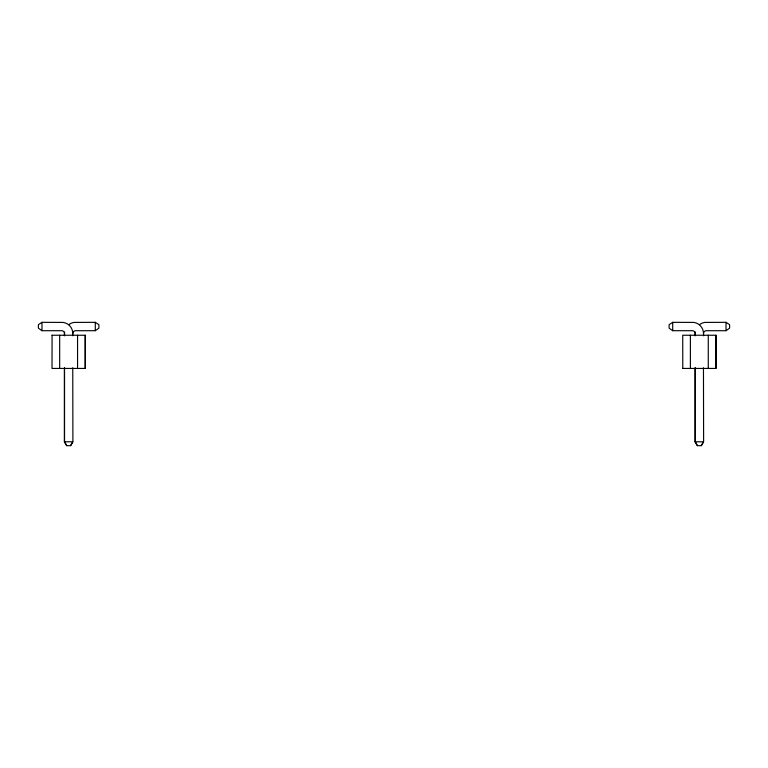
<?xml version="1.0" encoding="UTF-8"?>
<svg xmlns="http://www.w3.org/2000/svg" width="768" height="768" viewBox="0 0 768 768"><rect width="100%" height="100%" fill="white"/><g stroke="black" fill="none" stroke-linecap="round" stroke-linejoin="round"><path stroke-width="1.15" d="M64.618 331.978L64.541 335.549M695.318 331.978L695.242 335.549M70.579 445.67L72.758 441.782L64.387 441.782L64.387 367.958M701.29 445.67L703.459 441.782L695.098 441.782L695.098 367.958M72.902 333.427A2.736 2.736 0 0 1 75.629 330.701L95.299 330.701L98.89 328.166L98.89 324.672L95.299 322.33L74.179 322.416A11.117 11.117 0 0 0 68.87 324.614M703.613 333.427A2.736 2.736 0 0 1 706.339 330.701L726.01 330.701L729.6 328.166L729.6 324.672L726.01 322.33L704.89 322.416A11.117 11.117 0 0 0 699.571 324.614M72.902 335.808L72.682 331.978A11.117 11.117 0 0 0 63.11 322.416L41.99 322.33L38.4 324.672L38.4 328.166L41.99 330.701L61.661 330.701A2.736 2.736 0 0 1 64.387 333.427L64.387 335.808M703.613 335.808L703.382 331.978A11.117 11.117 0 0 0 693.821 322.416L672.701 322.33L669.11 324.672L669.11 328.166L672.701 330.701L692.371 330.701A2.736 2.736 0 0 1 695.098 333.427L695.098 335.808M52.022 335.242L85.277 335.242L85.277 368.438L52.022 368.438L52.08 335.242M682.723 368.438L715.978 368.438L715.978 335.242L682.723 335.242L682.79 368.438M695.098 441.782L697.344 445.67L701.366 445.67L703.613 441.782L703.459 367.776M64.387 441.782L66.634 445.67L70.656 445.67L72.902 441.782L72.758 367.776M697.421 445.67L695.242 441.782L695.242 367.776M66.71 445.67L64.541 441.782L64.541 367.776M726.01 322.33L726.01 330.701M715.92 335.242L715.92 368.438M708.269 335.242L708.269 368.438M690.384 335.242L690.384 368.438M672.701 322.33L672.701 330.701M95.299 322.33L95.299 330.701M85.21 335.242L85.21 368.438M77.558 335.242L77.558 368.438M59.674 335.242L59.674 368.438M41.99 322.33L41.99 330.701"/></g></svg>
